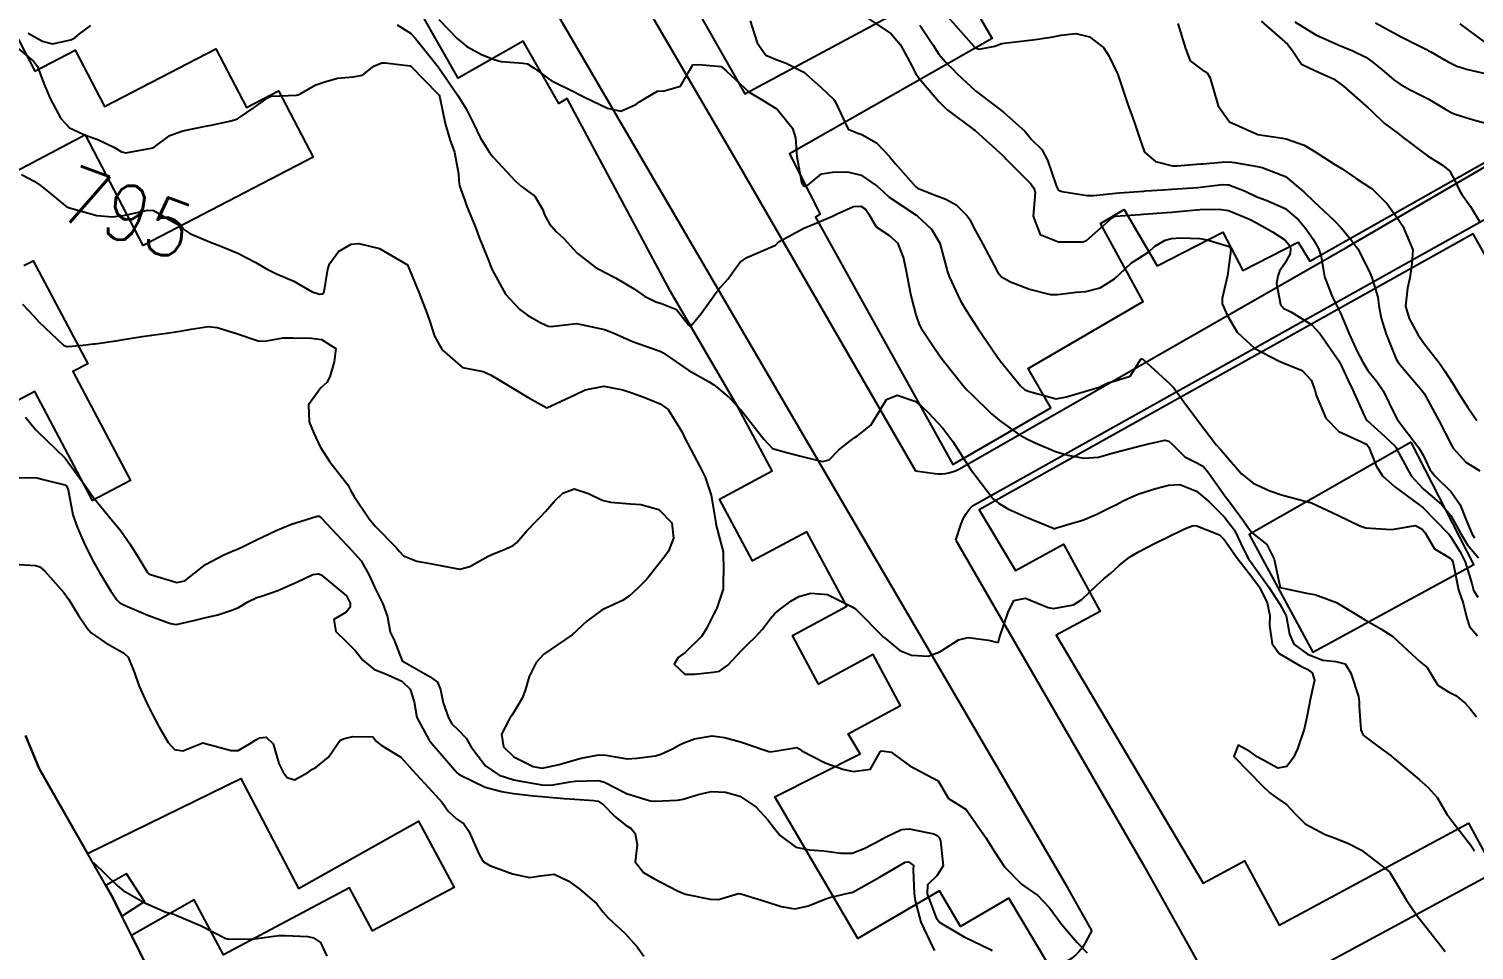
# Model space of a CAD drawing. Header units: metres. Extents: x 318500 to 325275, y 7408834 to 7428799.
# Drawn here: x 322457.8 to 322560, y 7421587.5 to 7421652.7 of the extents above; entities that cross this region are included whole.
import ezdxf
from ezdxf.enums import TextEntityAlignment as Align

# ---------------------------------------------------------------- set-up
doc = ezdxf.new("R2010")
doc.units = ezdxf.units.M
doc.header["$MEASUREMENT"] = 0
for name, color, linetype in [('Area', 45, 'Continuous'), ('Cotas', 45, 'Continuous'), ('Curvas de Nivel 1m', 11, 'Continuous'), ('Curvas de Nivel 5m', 15, 'Continuous'), ('Edificações', 30, 'Continuous'), ('Vias Primárias', 230, 'Continuous'), ('Vias Secundárias', 230, 'Continuous')]:
    doc.layers.add(name, color=color, linetype=linetype)
doc.styles.add('Style-STANDARD', font='STANDARD.shx')

msp = doc.modelspace()

# ---------------------------------------------------------------- linework, layer by layer
at = {"layer": 'Area'}
msp.add_lwpolyline([(322466.38, 7421585.88), (322463.7, 7421591.27), (322458.51, 7421600.37), (322457.55, 7421602.71)], dxfattribs=at)
at = {"layer": 'Curvas de Nivel 1m', "flags": 128}
for points, elevation in [([(322486.77, 7421653.34), (322488.08, 7421651.96), (322488.46, 7421651.66), (322488.74, 7421651.42), (322489.84, 7421650.84), (322490.74, 7421650.48), (322491.17, 7421650.36), (322492.73, 7421650.25), (322493.03, 7421650.19), (322493.51, 7421649.89), (322494.72, 7421649.01), (322496.33, 7421648.23), (322496.7, 7421648.04), (322497.06, 7421647.84), (322498.69, 7421647.06), (322499.64, 7421646.86), (322500.69, 7421647.33), (322500.96, 7421647.52), (322501.37, 7421647.78), (322502.23, 7421648.26), (322502.71, 7421648.28), (322503.85, 7421648.61), (322504.49, 7421649.74), (322504.73, 7421650.13), (322505.15, 7421650.15), (322506.73, 7421650), (322507.09, 7421649.71), (322508.71, 7421648.2), (322509.59, 7421647.68), (322510.69, 7421647), (322511.78, 7421645.64), (322511.98, 7421644.96), (322512.08, 7421643.64), (322512.42, 7421641.84), (322512.5, 7421641.63), (322512.62, 7421641.54), (322512.71, 7421641.53), (322512.86, 7421641.63), (322513.82, 7421642.43), (322514.63, 7421642.54), (322515.67, 7421642.56), (322516.63, 7421642.32), (322517.75, 7421641.56), (322518.2, 7421641.14), (322518.61, 7421640.78), (322520.5, 7421639.53), (322520.59, 7421639.46), (322521.59, 7421638.52), (322522.18, 7421637.51), (322522.55, 7421636.19), (322522.74, 7421635.5), (322522.86, 7421635.17), (322523.63, 7421633.48), (322523.95, 7421632.92), (322524.5, 7421632.08), (322524.9, 7421631.47), (322525.81, 7421630.12), (322526.27, 7421629.45), (322526.46, 7421629.2), (322527.89, 7421627.43), (322528.17, 7421627.17), (322528.43, 7421627.06), (322529.72, 7421626.7), (322530.42, 7421626.51), (322531.15, 7421626.66), (322532.43, 7421627.03), (322533.46, 7421627.35), (322534.12, 7421627.66), (322534.44, 7421627.74), (322535.64, 7421628.12), (322536.4, 7421629.31), (322536.42, 7421629.35), (322536.46, 7421629.35), (322536.55, 7421629.31), (322538.44, 7421627.58), (322538.59, 7421627.44), (322538.74, 7421627.29), (322539.56, 7421626.13), (322540.22, 7421625.26), (322540.41, 7421625), (322541.74, 7421623.24), (322542.05, 7421622.91), (322542.37, 7421622.55), (322543.52, 7421621.22), (322544.35, 7421620.56), (322545.52, 7421620.01), (322546.34, 7421619.73), (322548.27, 7421619.22), (322548.33, 7421619.2), (322548.47, 7421619.15), (322550.32, 7421618.28), (322551.89, 7421617.53), (322552.3, 7421617.39), (322554.11, 7421617.27), (322554.3, 7421617.29), (322555.82, 7421617.55), (322556.3, 7421617.3), (322556.5, 7421617.05), (322557.17, 7421615.92), (322558.28, 7421615.24), (322558.39, 7421615.13), (322558.45, 7421615.02), (322558.51, 7421614.78), (322558.87, 7421613.01), (322559.18, 7421612.06), (322559.45, 7421611), (322559.63, 7421610.41), (322560.21, 7421609.75)], 792), ([(322508.77, 7421653.24), (322509.28, 7421651.68), (322509.89, 7421650.82), (322510.74, 7421650.46), (322511.33, 7421650.24), (322512.53, 7421649.63), (322512.73, 7421649.48), (322513.81, 7421648.52), (322514.7, 7421647.67), (322514.75, 7421647.61), (322514.82, 7421647.49), (322515.71, 7421645.59), (322516.39, 7421645.3), (322516.67, 7421645.21), (322517.71, 7421644.61), (322518.65, 7421643.63), (322518.71, 7421643.55), (322519.06, 7421643.12), (322520.47, 7421641.53), (322520.62, 7421641.42), (322521.97, 7421640.87), (322522.61, 7421640.62), (322523.34, 7421640.23), (322524.11, 7421639.48), (322524.3, 7421639.19), (322524.58, 7421638.66), (322525.24, 7421637.46), (322526, 7421636), (322526.29, 7421635.45), (322526.54, 7421635.15), (322527.18, 7421634.79), (322528.52, 7421634.27), (322530.02, 7421633.89), (322530.52, 7421633.89), (322531.84, 7421634.06), (322532.52, 7421634.1), (322533.52, 7421634.36), (322534.53, 7421635.01), (322534.72, 7421635.16), (322534.9, 7421635.33), (322535.75, 7421636.13), (322536.56, 7421636.65), (322536.97, 7421636.9), (322537.39, 7421637.3), (322538.13, 7421637.74), (322538.58, 7421637.85), (322539.2, 7421637.9), (322540.58, 7421637.84), (322541.08, 7421637.76), (322542.57, 7421637.32), (322542.72, 7421637.23), (322542.76, 7421637.03), (322542.54, 7421635.23), (322542.15, 7421633.61), (322542.16, 7421633.24), (322542.26, 7421632.98), (322542.5, 7421632.42), (322543.21, 7421631.22), (322544.47, 7421630.08), (322546.18, 7421629.18), (322546.37, 7421629.1), (322546.46, 7421629.06), (322547.8, 7421628.51), (322548.45, 7421627.84), (322548.71, 7421627.15), (322548.8, 7421626.78), (322549.49, 7421625.14), (322550.4, 7421624.21), (322552.01, 7421623.48), (322552.38, 7421623.28), (322552.53, 7421623.1), (322553.05, 7421621.77), (322553.49, 7421621.08), (322554.35, 7421620.3), (322556.06, 7421619.05), (322556.33, 7421618.83), (322558.1, 7421617.02), (322558.2, 7421616.92), (322558.3, 7421616.77), (322558.97, 7421615.69), (322559.33, 7421615), (322559.8, 7421613.46), (322559.93, 7421612.99), (322560.24, 7421612.49)], 791), ([(322522.78, 7421653.5), (322524.56, 7421651.47), (322524.65, 7421651.37), (322524.75, 7421651.3), (322524.98, 7421651.23), (322526.09, 7421651.46), (322526.57, 7421651.63), (322526.75, 7421651.67), (322528.34, 7421651.85), (322528.76, 7421651.89), (322530.07, 7421652.09), (322530.76, 7421652.22), (322531.81, 7421652.34), (322532.76, 7421652.12), (322533.75, 7421651.35), (322534.15, 7421650.76), (322534.73, 7421649.53), (322534.79, 7421649.4), (322534.8, 7421649.34), (322534.84, 7421649.23), (322535.48, 7421647.33), (322535.92, 7421646.09), (322536.18, 7421645.32), (322536.31, 7421644.96), (322536.66, 7421643.96), (322537.43, 7421643.3), (322538.65, 7421643), (322538.95, 7421642.98), (322540.65, 7421643.12), (322540.78, 7421643.13), (322542.1, 7421643.24), (322542.65, 7421643.26), (322543.03, 7421643.23), (322544.65, 7421642.93), (322544.98, 7421642.87), (322546.64, 7421642.23), (322547.92, 7421641.16), (322548.61, 7421640.48), (322550.04, 7421639.14), (322550.58, 7421638.57), (322551.25, 7421637.79), (322551.74, 7421637.11), (322552.55, 7421635.54), (322552.74, 7421635.1), (322553.15, 7421633.71), (322553.23, 7421633.09), (322553.39, 7421632.21), (322553.74, 7421631.08), (322554.46, 7421629.31), (322554.61, 7421629.07), (322555.51, 7421628), (322556.32, 7421627.05), (322556.44, 7421626.88), (322557.45, 7421625.03), (322558.38, 7421623.19), (322558.49, 7421623.02), (322559.39, 7421622.03), (322560.36, 7421621.42)], 788), ([(322544.91, 7421653.21), (322546.76, 7421651.58), (322547.09, 7421651.17), (322547.76, 7421650.18), (322548.74, 7421649.71), (322550.03, 7421649.14), (322550.72, 7421648.63), (322552.47, 7421647.1), (322552.7, 7421646.88), (322553.61, 7421646.01), (322554.68, 7421645.2), (322554.86, 7421645.07), (322556.66, 7421643.69), (322557.74, 7421643.03), (322558.24, 7421642.62), (322558.63, 7421641.91), (322558.91, 7421641.3), (322559.08, 7421641.01), (322559.72, 7421640.11), (322560.4, 7421638.99)], 786), ([(322457.74, 7421652.37), (322458.74, 7421651.8), (322459.46, 7421651.62), (322460.74, 7421651.89), (322461.03, 7421652.04), (322461.35, 7421652.31), (322462.15, 7421652.92)], 793), ([(322483.83, 7421652.95), (322484.76, 7421652.38), (322485.12, 7421652), (322486.73, 7421649.98), (322488.11, 7421647.96), (322488.69, 7421647.02), (322489.24, 7421645.94), (322489.7, 7421644.98), (322490.35, 7421643.92), (322490.64, 7421643.57), (322492.18, 7421641.9), (322492.61, 7421641.53), (322493.56, 7421640.84), (322494.12, 7421639.88), (322494.24, 7421639.53), (322494.58, 7421638.89), (322495.07, 7421638.35), (322495.6, 7421637.85), (322496.55, 7421636.82), (322497.82, 7421635.83), (322498.53, 7421635.45), (322499.26, 7421635.08), (322500.52, 7421634.31), (322501.31, 7421633.78), (322502.1, 7421633.37), (322502.5, 7421633.25), (322503.57, 7421632.82), (322504.42, 7421631.74), (322504.49, 7421631.68), (322504.55, 7421631.68), (322504.65, 7421631.74), (322505.32, 7421632.55), (322506.17, 7421633.72), (322506.3, 7421633.93), (322506.52, 7421634.22), (322507.23, 7421635), (322507.71, 7421635.7), (322508.07, 7421636.17), (322508.55, 7421636.5), (322509.38, 7421636.85), (322510.57, 7421637.37), (322510.71, 7421637.51), (322510.88, 7421637.66), (322512.58, 7421638.57), (322513.32, 7421638.88), (322514.59, 7421639.43), (322514.94, 7421639.6), (322516.08, 7421640.11), (322516.6, 7421640.13), (322516.94, 7421639.92), (322517.16, 7421639.57), (322517.69, 7421638.67), (322518.58, 7421638.08), (322519.2, 7421637.54), (322519.63, 7421636.46), (322519.81, 7421635.54), (322520.12, 7421633.93), (322520.21, 7421633.53), (322520.5, 7421632.45), (322520.73, 7421631.77), (322520.86, 7421631.52), (322521.67, 7421630.31), (322522.22, 7421629.5), (322522.46, 7421629.19), (322523.81, 7421627.48), (322524.11, 7421627.16), (322524.42, 7421626.85), (322525.84, 7421625.46), (322526.4, 7421624.98), (322527.83, 7421623.98), (322528.38, 7421623.67), (322528.94, 7421623.41), (322530.37, 7421622.8), (322531.23, 7421622.52), (322532.37, 7421622.31), (322533.41, 7421622.4), (322534.37, 7421622.67), (322536.2, 7421623.14), (322536.38, 7421623.18), (322536.48, 7421623.21), (322536.84, 7421623.31), (322538.09, 7421623.59), (322538.38, 7421623.52), (322538.64, 7421623.29), (322539.51, 7421622.41), (322540.37, 7421622), (322540.84, 7421621.72), (322541.2, 7421621.25), (322542.34, 7421619.65), (322542.66, 7421619.23), (322543.65, 7421617.88), (322544.12, 7421617.21), (322544.3, 7421617.02), (322545.32, 7421616.22), (322545.83, 7421615.19), (322546.25, 7421613.18), (322548.24, 7421612.76), (322548.71, 7421612.67), (322550.23, 7421612.12), (322551.9, 7421611.1), (322552.1, 7421610.98), (322552.22, 7421610.91), (322553.38, 7421610.25), (322554.21, 7421609.72), (322554.92, 7421609.06), (322556.18, 7421607.9), (322556.65, 7421607.51), (322556.93, 7421607.04), (322557.41, 7421606.28), (322558.15, 7421605.79), (322558.67, 7421605.53), (322559.34, 7421605), (322559.71, 7421604.57), (322560.13, 7421604.02)], 793), ([(322520.77, 7421652.94), (322521.73, 7421651.52), (322522.13, 7421650.89), (322522.74, 7421650.17), (322523.08, 7421649.84), (322523.42, 7421649.49), (322524.71, 7421648.28), (322525.8, 7421647.46), (322526.69, 7421646.79), (322528.21, 7421645.43), (322528.42, 7421645.17), (322528.66, 7421644.86), (322529.39, 7421644.15), (322529.8, 7421643.4), (322530.41, 7421641.6), (322530.52, 7421641.39), (322530.62, 7421641.25), (322530.83, 7421641.17), (322532.61, 7421640.88), (322533.08, 7421640.9), (322534.62, 7421641.06), (322534.87, 7421641.08), (322536.62, 7421641.19), (322536.72, 7421641.21), (322537.97, 7421641.3), (322538.57, 7421641.34), (322538.62, 7421641.35), (322540.43, 7421641.46), (322540.62, 7421641.48), (322542.18, 7421641.68), (322542.63, 7421641.64), (322543.73, 7421641.22), (322544.61, 7421640.8), (322545.26, 7421640.55), (322546.6, 7421639.97), (322547.56, 7421639.17), (322548.02, 7421638.6), (322548.58, 7421637.81), (322548.97, 7421637.15), (322549.14, 7421636.57), (322549.38, 7421635.14), (322549.92, 7421633.74), (322550.23, 7421633.13), (322550.51, 7421632.57), (322551.14, 7421631.12), (322551.67, 7421629.91), (322552.09, 7421629.11), (322552.23, 7421628.87), (322552.45, 7421628.52), (322553.09, 7421627.73), (322553.54, 7421627.08), (322554.41, 7421625.28), (322554.53, 7421625.07), (322554.92, 7421624.54), (322556.05, 7421623.05), (322556.37, 7421622.52), (322556.84, 7421621.52), (322557.21, 7421621.04), (322558.34, 7421619.93), (322558.99, 7421619.01), (322559.43, 7421617.89), (322559.8, 7421617), (322559.99, 7421616.69)], 789), ([(322539.01, 7421653.05), (322539.57, 7421651.28), (322539.89, 7421650.42), (322540.74, 7421649.78), (322541.07, 7421649.59), (322541.29, 7421649.25), (322541.51, 7421648.45), (322541.86, 7421647.24), (322542.68, 7421646.11), (322544.67, 7421645.21), (322546.42, 7421644.94), (322546.67, 7421644.9), (322547.96, 7421644.46), (322548.66, 7421644.02), (322550.04, 7421643.14), (322550.64, 7421642.77), (322551.62, 7421642.1), (322552.63, 7421641.44), (322552.82, 7421641.29), (322553.04, 7421641.09), (322553.82, 7421640.29), (322554.6, 7421639.22), (322554.7, 7421639.07), (322554.93, 7421638.73), (322555.64, 7421637.06), (322555.56, 7421636.05), (322555.43, 7421635.06), (322555.26, 7421634.33), (322555.11, 7421633.06), (322555.37, 7421632.2), (322555.99, 7421631.06), (322556.48, 7421630.35), (322557.53, 7421629.03), (322557.9, 7421628.48), (322558.45, 7421627.61), (322558.68, 7421627.25), (322558.82, 7421627.01), (322559.52, 7421625.91), (322560.16, 7421624.99)], 787), ([(322552.99, 7421653.1), (322554.77, 7421652.14), (322556.6, 7421651.21), (322556.75, 7421651.13), (322556.91, 7421651.05), (322558.08, 7421650.37), (322558.74, 7421650.03), (322559.53, 7421649.79), (322560.74, 7421649.52)], 784), ([(322558.95, 7421653.02), (322560.77, 7421651.69)], 783), ([(322456.74, 7421651.52), (322458.12, 7421650.36), (322458.38, 7421650.02), (322458.71, 7421649.12), (322458.94, 7421648.58), (322459.03, 7421648.35), (322459.28, 7421647.75), (322460.05, 7421646.33), (322460.66, 7421645.67), (322461.83, 7421645.13), (322462.65, 7421644.84), (322463.84, 7421644.28), (322464.34, 7421643.98), (322464.64, 7421643.9), (322466.42, 7421644.24), (322466.6, 7421644.28), (322466.64, 7421644.31), (322467.75, 7421645.14), (322468.66, 7421645.46), (322470.26, 7421645.79), (322470.67, 7421645.87), (322472.09, 7421646.17), (322472.52, 7421646.31), (322472.67, 7421646.41), (322473.72, 7421647.12), (322474.7, 7421647.83), (322474.92, 7421647.91), (322476.7, 7421647.98), (322476.81, 7421648), (322477.01, 7421648.11), (322478.08, 7421648.72), (322478.71, 7421648.93), (322479.61, 7421649.18), (322480.72, 7421649.29), (322481.38, 7421649.39), (322482.18, 7421650.04), (322482.73, 7421650.26), (322482.97, 7421650.26), (322484.73, 7421650.05), (322484.81, 7421650), (322486.7, 7421648.08), (322486.78, 7421647.98), (322486.84, 7421647.83), (322487.21, 7421645.97), (322487.55, 7421644.85), (322487.88, 7421643.96), (322488.16, 7421642.42), (322488.17, 7421641.96), (322488.23, 7421641.57), (322488.6, 7421640.54), (322488.75, 7421640.11), (322488.82, 7421639.95), (322489.34, 7421638.7), (322489.63, 7421637.93), (322490.34, 7421636.13), (322490.42, 7421635.92), (322490.54, 7421635.64), (322491.49, 7421633.91), (322492.5, 7421632.82), (322493.04, 7421632.44), (322493.99, 7421631.88), (322494.49, 7421631.65), (322494.72, 7421631.63), (322496.49, 7421631.84), (322498.48, 7421631.42), (322499.1, 7421631.19), (322500.47, 7421630.57), (322502.28, 7421629.94), (322502.46, 7421629.86), (322502.62, 7421629.76), (322504.44, 7421628.51), (322505.87, 7421627.72), (322506.22, 7421627.51), (322506.43, 7421627.35), (322507.31, 7421626.59), (322508.17, 7421625.68), (322508.41, 7421625.39), (322509.75, 7421623.67), (322510.37, 7421623.01), (322511.27, 7421622.74), (322512.36, 7421622.47), (322513.89, 7421622.09), (322514.36, 7421622.21), (322515.06, 7421622.91), (322515.91, 7421623.59), (322516.19, 7421623.78), (322516.38, 7421623.9), (322517.3, 7421624.66), (322517.87, 7421625.56), (322518.42, 7421626.46), (322519.18, 7421626.78), (322520.42, 7421626.35), (322520.89, 7421626), (322521.4, 7421625.52), (322522.39, 7421624.44), (322523.12, 7421623.49), (322524.35, 7421621.55), (322524.41, 7421621.47), (322524.59, 7421621.23), (322525.97, 7421619.45), (322526.33, 7421619.13), (322527.04, 7421618.72), (322528.31, 7421618.14), (322530.15, 7421617.39), (322530.26, 7421617.35), (322530.3, 7421617.35), (322530.33, 7421617.35), (322530.44, 7421617.39), (322531.87, 7421617.81), (322532.31, 7421617.94), (322533.3, 7421618.37), (322534.32, 7421618.88), (322534.63, 7421619.03), (322535.21, 7421619.33), (322535.97, 7421619.68), (322536.34, 7421619.82), (322537.46, 7421620.18), (322538.35, 7421620.42), (322539.17, 7421620.45), (322540.34, 7421619.98), (322541.2, 7421619.25), (322542.31, 7421618.14), (322543.03, 7421617.22), (322543.71, 7421615.79), (322544.01, 7421615.21), (322544.27, 7421614.85), (322545.45, 7421613.19), (322546.23, 7421611.99), (322546.67, 7421611.17), (322546.91, 7421609.87), (322547.23, 7421609.16), (322548.19, 7421608.46), (322549.28, 7421608.04), (322550.18, 7421607.95), (322550.84, 7421607.78), (322551.26, 7421607.11), (322551.78, 7421605.47), (322551.84, 7421605.1), (322551.83, 7421604.79), (322551.96, 7421603.1), (322552.11, 7421602.74), (322553.44, 7421601.74), (322554.09, 7421601.27), (322554.34, 7421601.07), (322556.07, 7421599.6), (322556.72, 7421599.04), (322557.36, 7421598.33), (322558.04, 7421597.15), (322558.09, 7421597.07), (322558.13, 7421597.02), (322558.49, 7421596.56), (322559.7, 7421594.99), (322560, 7421594.55)], 794), ([(322457.34, 7421633.21), (322458.14, 7421632.36), (322458.48, 7421631.95), (322460.24, 7421630.32), (322460.46, 7421630.22), (322460.57, 7421630.21), (322461.62, 7421630.31), (322462.36, 7421630.4), (322462.46, 7421630.41), (322464.1, 7421630.64), (322464.47, 7421630.7), (322465.8, 7421630.92), (322466.47, 7421631.02), (322467.54, 7421631.16), (322468.48, 7421631.31), (322469.25, 7421631.44), (322470.48, 7421631.62), (322471.1, 7421631.56), (322472.47, 7421631.14), (322473.99, 7421630.62), (322474.47, 7421630.59), (322475.77, 7421630.82), (322476.47, 7421630.83), (322477.77, 7421630.8), (322478.47, 7421630.72), (322479.49, 7421630.07), (322479.37, 7421629.14), (322479.06, 7421628.07), (322478.84, 7421627.66), (322478.42, 7421627.29), (322477.56, 7421626.09), (322477.61, 7421624.88), (322477.92, 7421624.09), (322478.37, 7421623.12), (322479.05, 7421622.07), (322480.33, 7421620.43), (322480.46, 7421620.19), (322480.51, 7421620.06), (322480.77, 7421619.61), (322481.83, 7421618.04), (322482.29, 7421617.49), (322483.76, 7421616.01), (322483.99, 7421615.73), (322484.26, 7421615.42), (322485.22, 7421615.03), (322486.26, 7421614.86), (322487, 7421614.71), (322488.26, 7421614.48), (322488.97, 7421614.65), (322490.26, 7421615.39), (322490.62, 7421615.56), (322491.5, 7421615.91), (322492.03, 7421616.14), (322492.28, 7421616.35), (322493, 7421617.18), (322493.68, 7421617.88), (322493.99, 7421618.19), (322494.31, 7421618.54), (322494.92, 7421619.26), (322495.54, 7421619.85), (322496.33, 7421620.15), (322497.36, 7421619.83), (322498.32, 7421619.36), (322498.91, 7421619.22), (322500.32, 7421619.08), (322501.06, 7421619.04), (322502.31, 7421618.68), (322503.24, 7421617.75), (322503.37, 7421616.66), (322503, 7421615.75), (322502.7, 7421615.32), (322502.26, 7421614.75), (322501.47, 7421613.77), (322500.87, 7421613.15), (322500.23, 7421612.57), (322499.76, 7421612.26), (322498.78, 7421611.81), (322498.4, 7421611.64), (322498.22, 7421611.53), (322497.24, 7421610.79), (322496.19, 7421609.84), (322494.18, 7421608.45), (322493.65, 7421607.88), (322493.15, 7421606.89), (322492.87, 7421605.89), (322492.66, 7421605.36), (322492.12, 7421604.44), (322491.91, 7421604.1), (322491.77, 7421603.9), (322491.19, 7421602.81), (322491.33, 7421601.91), (322492.08, 7421601.21), (322493.43, 7421600.52), (322494.07, 7421600.4), (322495.27, 7421600.66), (322496.08, 7421600.9), (322496.82, 7421601.1), (322498.08, 7421601.35), (322498.57, 7421601.32), (322500.08, 7421601.06), (322500.76, 7421601.1), (322502.08, 7421601.28), (322502.46, 7421601.38), (322503.25, 7421601.75), (322503.79, 7421602.05), (322504.09, 7421602.19), (322504.85, 7421602.48), (322506.1, 7421602.69), (322506.97, 7421602.57), (322508.1, 7421602.26), (322509.88, 7421601.66), (322510.09, 7421601.58), (322510.19, 7421601.56), (322510.8, 7421601.65), (322512.09, 7421601.86), (322512.25, 7421601.78), (322512.44, 7421601.62), (322514.08, 7421600.78), (322515.33, 7421600.33), (322516.07, 7421600.16), (322517.29, 7421600.34), (322517.97, 7421601.55), (322518.03, 7421601.61), (322518.09, 7421601.62), (322518.75, 7421601.54), (322520.08, 7421600.57), (322522.06, 7421599.5), (322522.8, 7421598.25), (322524.04, 7421597.47), (322525.47, 7421595.45), (322526, 7421594.58), (322526.77, 7421593.43), (322527.97, 7421592.21), (322528.43, 7421591.88), (322529.13, 7421591.4), (322529.95, 7421590.53), (322530.8, 7421589.38), (322531.91, 7421588.08), (322532.6, 7421587.35)], 796), ([(322457.54, 7421625.21), (322458.24, 7421624.35), (322458.38, 7421624.21), (322460.35, 7421622.32), (322461.81, 7421620.31), (322462.32, 7421619.56), (322463.37, 7421618.28), (322464.28, 7421617.19), (322464.92, 7421616.26), (322465.44, 7421615.43), (322466.17, 7421614.24), (322466.25, 7421614.17), (322466.39, 7421614.1), (322468.24, 7421613.54), (322468.8, 7421613.65), (322469.48, 7421614.2), (322470.26, 7421614.79), (322471.57, 7421615.48), (322472.27, 7421615.78), (322472.53, 7421615.89), (322473.08, 7421616.15), (322473.87, 7421616.55), (322474.28, 7421616.74), (322475.22, 7421617.19), (322476.29, 7421617.62), (322476.66, 7421617.74), (322477.78, 7421618.09), (322478.17, 7421618.21), (322478.3, 7421618.21), (322478.48, 7421618.08), (322480.27, 7421616.17), (322480.39, 7421616.06), (322481.27, 7421615.06), (322481.84, 7421614.04), (322482.24, 7421613.14), (322482.8, 7421612.02), (322483.13, 7421611.09), (322483.32, 7421610.01), (322483.62, 7421609.45), (322484.17, 7421608), (322486.15, 7421606.87), (322486.67, 7421606.49), (322486.89, 7421605.97), (322487.08, 7421605.01), (322487.44, 7421603.96), (322487.69, 7421603.54), (322488.1, 7421603.14), (322488.69, 7421602.53), (322489.04, 7421601.94), (322490.07, 7421600.57), (322491.04, 7421599.91), (322492.06, 7421599.58), (322492.45, 7421599.5), (322494.05, 7421599.23), (322494.7, 7421599.21), (322496.05, 7421599.44), (322496.41, 7421599.48), (322498.06, 7421599.52), (322498.47, 7421599.4), (322500.04, 7421598.6), (322501.71, 7421598.09), (322502.03, 7421598.06), (322503.64, 7421598.14), (322504.04, 7421598.2), (322505.2, 7421598.57), (322506.05, 7421598.74), (322507.04, 7421598.7), (322508.04, 7421598.41), (322509.17, 7421597.67), (322510.02, 7421596.75), (322510.49, 7421596.13), (322510.91, 7421595.65), (322512, 7421594.82), (322512.98, 7421594.63), (322513.99, 7421594.55), (322515.2, 7421594.38), (322515.99, 7421594.4), (322516.85, 7421594.71), (322518.01, 7421595.34), (322518.14, 7421595.41), (322518.39, 7421595.54), (322519.49, 7421596.06), (322520.02, 7421596.12), (322521.76, 7421595.75), (322522.01, 7421595.64), (322522.14, 7421595.5), (322522.23, 7421595.27), (322522.42, 7421593.49), (322521.97, 7421592.78), (322521.32, 7421592.16), (322521.29, 7421591.51), (322521.93, 7421589.81), (322522.19, 7421589.5), (322523.92, 7421588.48), (322525.78, 7421587.57), (322525.9, 7421587.51)], 797), ([(322456.93, 7421620.96), (322458.34, 7421620.94), (322458.8, 7421620.8), (322460.33, 7421620.43), (322460.47, 7421620.32), (322460.55, 7421620.09), (322460.9, 7421618.31), (322461.21, 7421617.39), (322461.68, 7421616.31), (322462.26, 7421615.16), (322462.57, 7421614.61), (322462.76, 7421614.29), (322463.58, 7421612.92), (322464.02, 7421612.27), (322464.22, 7421612.09), (322464.58, 7421611.9), (322466.2, 7421611.23), (322467.8, 7421610.62), (322468.2, 7421610.57), (322469.53, 7421610.87), (322470.2, 7421611.04), (322471.13, 7421611.25), (322472.21, 7421611.6), (322472.61, 7421611.76), (322473.27, 7421612.15), (322473.91, 7421612.46), (322474.23, 7421612.57), (322475.39, 7421612.97), (322476.24, 7421613.34), (322476.78, 7421613.57), (322477.85, 7421614.09), (322478.25, 7421614.15), (322478.44, 7421614.08), (322480.23, 7421612.58), (322480.5, 7421612.06), (322480.5, 7421611.78), (322480.21, 7421611.43), (322479.35, 7421610.92), (322479.49, 7421610.07), (322480.18, 7421609.37), (322480.85, 7421608.72), (322481.39, 7421608.04), (322482.16, 7421607.41), (322483.16, 7421607.01), (322484.15, 7421606.56), (322484.74, 7421605.99), (322485.03, 7421605.09), (322485.21, 7421603.99), (322486.09, 7421602.38), (322486.27, 7421602.15), (322486.41, 7421601.98), (322488.06, 7421600.07), (322488.21, 7421599.95), (322490.05, 7421599.05), (322491.2, 7421598.75), (322492.04, 7421598.62), (322493.47, 7421598.45), (322494.04, 7421598.39), (322495.62, 7421598.26), (322496.04, 7421598.24), (322497.73, 7421598.12), (322498.03, 7421598.06), (322498.4, 7421597.81), (322499.2, 7421596.98), (322500.02, 7421596.35), (322500.36, 7421596.13), (322500.66, 7421595.78), (322500.78, 7421594.99), (322500.64, 7421593.78), (322501.23, 7421593.03), (322501.97, 7421592.59), (322503.63, 7421591.74), (322503.96, 7421591.58), (322504.2, 7421591.5), (322505.95, 7421591.14), (322506.54, 7421591.11), (322507.96, 7421591.53), (322508.12, 7421591.51), (322509.95, 7421590.95), (322510.97, 7421590.62), (322511.94, 7421590.46), (322512.9, 7421590.66), (322513.95, 7421591.1), (322514.32, 7421591.23), (322515.81, 7421591.58), (322515.93, 7421591.61), (322515.96, 7421591.61), (322516.03, 7421591.64), (322517.97, 7421592.73), (322519.34, 7421593.53), (322519.74, 7421593.76), (322519.98, 7421593.79), (322520.32, 7421593.52), (322520.31, 7421593.18), (322520.37, 7421591.52), (322520.44, 7421591.03), (322520.84, 7421589.51), (322521.73, 7421587.67), (322521.82, 7421587.5)], 798), ([(322456.71, 7421614.83), (322458.25, 7421614.74), (322458.55, 7421614.64), (322458.9, 7421614.34), (322460.23, 7421612.84), (322460.6, 7421612.32), (322461.26, 7421611.25), (322461.9, 7421610.3), (322462.19, 7421609.98), (322463.18, 7421609.29), (322464.17, 7421608.72), (322464.46, 7421608.56), (322464.79, 7421608.26), (322465.25, 7421607.15), (322465.56, 7421606.25), (322466.12, 7421605), (322466.5, 7421604.24), (322466.98, 7421603.35), (322467.63, 7421602.22), (322468.08, 7421601.72), (322468.67, 7421601.62), (322470.09, 7421602.19), (322472.08, 7421601.64), (322472.59, 7421601.65), (322473.43, 7421602.15), (322473.82, 7421602.41), (322474.09, 7421602.54), (322474.56, 7421602.6), (322475.05, 7421602.13), (322475.46, 7421600.73), (322475.75, 7421600.11), (322476.05, 7421599.73), (322476.57, 7421599.58), (322477.51, 7421600.09), (322477.83, 7421600.32), (322478.07, 7421600.45), (322478.96, 7421601.19), (322479.58, 7421602.07), (322479.78, 7421602.38), (322480.09, 7421602.51), (322480.69, 7421602.65), (322482.1, 7421602.61), (322482.36, 7421602.29), (322482.69, 7421602.02), (322484.08, 7421601.18), (322485.13, 7421599.99), (322486.05, 7421599.02), (322487, 7421597.97), (322487.42, 7421597.36), (322488.02, 7421596.81), (322488.54, 7421596.47), (322488.89, 7421595.94), (322489.62, 7421594.3), (322489.82, 7421593.92), (322489.98, 7421593.75), (322490.38, 7421593.51), (322491.97, 7421592.94), (322493.17, 7421592.67), (322493.96, 7421592.79), (322494.93, 7421592.9), (322495.96, 7421592.42), (322496.76, 7421591.83), (322497.94, 7421590.82), (322498.37, 7421590.25), (322498.75, 7421589.81), (322499.91, 7421588.74), (322500.79, 7421587.78), (322501.25, 7421587.12)], 799)]:
    msp.add_lwpolyline(points, dxfattribs=dict(at, elevation=elevation))
at = {"layer": 'Curvas de Nivel 5m', "flags": 128}
for points, elevation in [([(322516.88, 7421653.58), (322518.76, 7421652.31), (322519.42, 7421651.54), (322520.21, 7421650.06), (322520.46, 7421649.53), (322520.72, 7421649.16), (322522.14, 7421647.51), (322522.69, 7421646.96), (322524.55, 7421645.59), (322524.67, 7421645.5), (322524.71, 7421645.47), (322526.65, 7421643.73), (322526.78, 7421643.58), (322526.89, 7421643.45), (322528.62, 7421641.72), (322528.84, 7421641.42), (322528.92, 7421641.11), (322528.8, 7421639.42), (322529.29, 7421638.13), (322530.57, 7421637.62), (322532.33, 7421637.62), (322532.57, 7421637.72), (322534.4, 7421639.34), (322534.52, 7421639.41), (322534.59, 7421639.42), (322536.36, 7421639.54), (322536.59, 7421639.56), (322538.21, 7421639.68), (322538.6, 7421639.71), (322539.07, 7421639.76), (322540.6, 7421639.89), (322541.91, 7421639.93), (322542.6, 7421639.84), (322544.09, 7421639.22), (322544.59, 7421638.95), (322545.72, 7421638.33), (322546.58, 7421637.75), (322546.85, 7421637.46), (322546.99, 7421637.17), (322546.97, 7421636.76), (322546.55, 7421636.06), (322546.2, 7421635.53), (322546.08, 7421635.19), (322546, 7421634.66), (322546.28, 7421633.18), (322546.52, 7421632.9), (322547.05, 7421632.64), (322548.5, 7421631.74), (322549.06, 7421631.14), (322550.4, 7421629.19), (322550.44, 7421629.13), (322550.46, 7421629.09), (322551.09, 7421627.76), (322551.4, 7421627.12), (322552.19, 7421625.33), (322552.3, 7421625.1), (322552.41, 7421624.99), (322553.37, 7421624.11), (322554.38, 7421623.16), (322554.45, 7421623.07), (322554.51, 7421622.93), (322555.51, 7421621.06), (322556.35, 7421620.17), (322557.68, 7421619.03), (322558.32, 7421618.26), (322559.01, 7421617.01), (322559.49, 7421616.2), (322560.28, 7421615.27)], 790), ([(322547.29, 7421653.17), (322548.77, 7421652.24), (322550.35, 7421651.54), (322550.75, 7421651.39), (322551.4, 7421651.12), (322552.3, 7421650.66), (322552.74, 7421650.36), (322553.45, 7421649.8), (322554.3, 7421649.08), (322554.73, 7421648.76), (322555.39, 7421648.39), (322556.71, 7421647.72), (322557.9, 7421647.03), (322558.4, 7421646.73), (322558.7, 7421646.61), (322559.92, 7421646.23), (322560.69, 7421646.03)], 785), ([(322457.27, 7421642.37), (322458.16, 7421641.91), (322458.61, 7421641.6), (322459.31, 7421641.04), (322460.16, 7421640.33), (322460.4, 7421640.14), (322460.59, 7421640.04), (322460.98, 7421639.92), (322462.58, 7421639.48), (322463.69, 7421639.39), (322464.58, 7421639.49), (322466.2, 7421639.86), (322466.59, 7421639.83), (322467.52, 7421639.29), (322468.57, 7421638.69), (322468.81, 7421638.45), (322469.15, 7421638.21), (322470.56, 7421637.61), (322471.46, 7421637.27), (322472.55, 7421636.82), (322473.82, 7421636.15), (322474.53, 7421635.74), (322475.3, 7421635.36), (322476.52, 7421634.83), (322477.82, 7421634.09), (322478.34, 7421633.92), (322478.51, 7421633.93), (322478.61, 7421633.98), (322478.66, 7421634.08), (322478.92, 7421635.69), (322479.04, 7421636.07), (322479.68, 7421636.94), (322480.56, 7421637.44), (322481.12, 7421637.49), (322482.56, 7421637.14), (322484.54, 7421636), (322485.37, 7421633.99), (322485.95, 7421632.53), (322486.13, 7421631.98), (322486.47, 7421630.94), (322487.01, 7421629.97), (322488.44, 7421628.73), (322489.91, 7421628.45), (322490.43, 7421628.22), (322490.94, 7421627.91), (322492.42, 7421627.01), (322493.12, 7421626.59), (322494.41, 7421625.87), (322496.42, 7421626.82), (322497.12, 7421627.14), (322498.43, 7421627.41), (322499.78, 7421627.15), (322500.42, 7421626.94), (322501.27, 7421626.63), (322502.41, 7421626.16), (322502.98, 7421625.75), (322503.97, 7421624.16), (322504.17, 7421623.74), (322504.37, 7421623.34), (322505.21, 7421621.73), (322505.59, 7421620.97), (322506.02, 7421619.71), (322506.3, 7421618.04), (322506.34, 7421617.71), (322506.36, 7421617.65), (322506.88, 7421615.7), (322506.89, 7421614.33), (322506.88, 7421613.7), (322506.88, 7421613.06), (322506.42, 7421611.71), (322506.36, 7421611.57), (322506.21, 7421611.31), (322505.68, 7421610.23), (322505.34, 7421609.72), (322504.18, 7421608.59), (322503.7, 7421608.22), (322503.41, 7421607.75), (322504.16, 7421607.04), (322504.85, 7421607.04), (322506.16, 7421607.19), (322506.6, 7421607.27), (322507.2, 7421607.69), (322508.18, 7421608.74), (322508.65, 7421609.21), (322509.14, 7421609.67), (322509.64, 7421610.23), (322510.21, 7421610.98), (322510.53, 7421611.34), (322510.89, 7421611.65), (322511.66, 7421612.21), (322512.23, 7421612.53), (322513.07, 7421612.78), (322514.24, 7421612.68), (322515.99, 7421611.81), (322516.22, 7421611.66), (322516.32, 7421611.58), (322518.19, 7421609.69), (322518.27, 7421609.63), (322518.36, 7421609.55), (322519.37, 7421608.72), (322520.18, 7421608.39), (322521.36, 7421608.33), (322522.19, 7421608.63), (322523.5, 7421609.48), (322524.2, 7421609.64), (322525.64, 7421609.46), (322526.2, 7421609.3), (322526.33, 7421609.31), (322526.36, 7421609.45), (322526.4, 7421609.64), (322527.01, 7421611.44), (322527.42, 7421612.25), (322528.24, 7421612.43), (322529.85, 7421611.77), (322530.22, 7421611.69), (322531.64, 7421611.96), (322532.23, 7421612.32), (322532.76, 7421612.84), (322533.28, 7421613.35), (322533.81, 7421613.8), (322534.26, 7421614.17), (322534.88, 7421614.72), (322535.61, 7421615.32), (322536.28, 7421615.73), (322537.33, 7421616.26), (322538.29, 7421616.74), (322539.4, 7421617.27), (322540.03, 7421617.54), (322540.3, 7421617.55), (322541.07, 7421617.25), (322541.96, 7421616.9), (322542.29, 7421616.57), (322543.24, 7421615.22), (322544.26, 7421613.93), (322544.8, 7421613.2), (322545.34, 7421612.09), (322545.53, 7421611.19), (322545.51, 7421610.49), (322545.69, 7421609.19), (322546.19, 7421608.51), (322547.71, 7421607.62), (322548.17, 7421607.39), (322548.51, 7421607.15), (322548.67, 7421606.63), (322548.35, 7421605.15), (322548.32, 7421604.97), (322548.13, 7421604), (322547.94, 7421603.15), (322547.49, 7421601.76), (322547.2, 7421601.16), (322546.72, 7421600.53), (322546.08, 7421600.41), (322544.62, 7421601.2), (322544.1, 7421601.59), (322543.29, 7421602.03), (322542.98, 7421601.22), (322544.07, 7421600.11), (322544.95, 7421599.2), (322545.52, 7421598.66), (322546.05, 7421598.29), (322546.71, 7421597.83), (322547.33, 7421597.16), (322548.03, 7421596.47), (322549.44, 7421595.71), (322550.02, 7421595.49), (322551.03, 7421595.11), (322552, 7421594.61), (322553.98, 7421593.07), (322555.18, 7421591.06), (322555.94, 7421589.97), (322556.66, 7421589.04), (322557.91, 7421587.45)], 795), ([(322462.34, 7421593.74), (322464.03, 7421592.11), (322464.45, 7421591.76), (322465.94, 7421590.9), (322467.46, 7421590.22), (322467.93, 7421590.11), (322468.08, 7421590.06), (322469.92, 7421589.27), (322471.7, 7421588.36), (322471.9, 7421588.3), (322473.71, 7421588.33), (322473.9, 7421588.35), (322475.46, 7421588.56), (322475.91, 7421588.58), (322477.5, 7421588.5), (322477.9, 7421588.41), (322478.39, 7421588.08), (322478.84, 7421587.12)], 800)]:
    msp.add_lwpolyline(points, dxfattribs=dict(at, elevation=elevation))
at = {"layer": 'Edificações'}
for points in [[(322498.4, 7421665.67), (322508.4, 7421648.07), (322520.13, 7421654.36)], [(322523.18, 7421656.65), (322525.9, 7421651.98), (322511.56, 7421643.83), (322513.73, 7421639.57), (322513.41, 7421639.36), (322523.11, 7421621.88), (322530.03, 7421625.87), (322528.43, 7421628.66), (322536.56, 7421633.39), (322533.56, 7421638.91), (322535.23, 7421639.9), (322537.56, 7421635.91), (322542.21, 7421638.31), (322543.61, 7421635.58), (322547.53, 7421637.58), (322548.35, 7421636.25), (322563.45, 7421644.79), (322561.25, 7421649.06), (322566.25, 7421651.93), (322568.65, 7421647.8), (322574.18, 7421651.06), (322568.79, 7421659.87)], [(322529.83, 7421586.58), (322527.08, 7421591.21), (322523.65, 7421589.2), (322522.17, 7421591.74), (322516.39, 7421588.35), (322510.52, 7421598.37), (322516.55, 7421601.42), (322515.71, 7421602.83), (322519.42, 7421604.83), (322517.48, 7421608.43), (322513.62, 7421606.34), (322511.77, 7421609.77), (322515.62, 7421611.85), (322512.78, 7421617.12), (322508.95, 7421615.05), (322506.6, 7421619.41), (322510.34, 7421621.42), (322507.95, 7421625.85), (322503.14, 7421634.11), (322495.83, 7421647.75), (322495.24, 7421647.39), (322492.73, 7421651.8), (322488.13, 7421649.18), (322483.23, 7421657.81)], [(322455.58, 7421654.73), (322458.21, 7421649.69), (322461.05, 7421651.17), (322463.13, 7421647.18), (322471, 7421651.27), (322473.17, 7421647.11), (322475.43, 7421648.29), (322477.87, 7421643.6), (322465.87, 7421637.35), (322461.79, 7421645.19), (322456.83, 7421642.57)], [(322562.35, 7421633.81), (322559.89, 7421638.18), (322524.96, 7421618.67), (322527.53, 7421614.37), (322530.93, 7421616.23), (322533.53, 7421611.47), (322530.42, 7421609.81), (322540.82, 7421592.28), (322543.72, 7421593.85), (322546.19, 7421589.29), (322559.58, 7421596.52), (322561.45, 7421593.06), (322545.17, 7421584.26), (322552.07, 7421571.51), (322555.14, 7421573.17), (322557.08, 7421569.58), (322563.62, 7421573.11)], [(322457.43, 7421635.94), (322458.09, 7421636.28), (322461.94, 7421629), (322460.89, 7421628.45), (322464.96, 7421620.74), (322462.27, 7421619.33), (322458.2, 7421627.03), (322456.61, 7421626.19)], [(322457.55, 7421602.71), (322458.51, 7421600.37), (322461.93, 7421594.37), (322472.77, 7421599.67), (322476.84, 7421591.9), (322485.34, 7421596.66), (322487.84, 7421591.97), (322482.07, 7421588.9), (322480.45, 7421591.94), (322471.53, 7421587.2), (322469.46, 7421591.09), (322465.03, 7421588.58), (322466.38, 7421585.88)]]:
    msp.add_lwpolyline(points, dxfattribs=at)
for points in [[(322555.52, 7421623.44), (322544.05, 7421616.92), (322548.57, 7421608.61), (322559.94, 7421614.81)], [(322464.36, 7421589.94), (322465.95, 7421590.97), (322464.69, 7421592.93), (322463.23, 7421592.1), (322463.7, 7421591.27)]]:
    msp.add_lwpolyline(points, close=True, dxfattribs=at)
at = {"layer": 'Vias Primárias'}
for points in [[(323715.64, 7420145.55, 0), (323709.04, 7420132.94)], [(323831.09, 7420001.79, 0), (323833.84, 7420008.44, 0.220888)], [(322532.94, 7421588.92), (322531.25, 7421591.95), (322488, 7421666), (322473.97, 7421689.76, 0.137178), (322469.11, 7421694.43, 0.104948), (322458.41, 7421697.54, 0.074467), (322450.63, 7421696.95), (322442.62, 7421693.25), (322415.75, 7421678.14)], [(322523.32, 7421616.52), (322536.57, 7421593.6), (322552.79, 7421564.58), (322560.38, 7421551.21), (322562, 7421549.59, 0.056634), (322566.97, 7421545.64, 0.152388), (322573.21, 7421544.38, 0.170699), (322582.08, 7421548.68, 0.059125), (322583.79, 7421551.72), (322587.64, 7421561.03), (322592.01, 7421574.44), (322592.72, 7421578.72), (322593.13, 7421584.96), (322592.93, 7421594.66), (322591.7, 7421605.05), (322588.23, 7421625.35), (322586.5, 7421630.97), (322582.93, 7421639.53), (322578.57, 7421648.46)]]:
    msp.add_lwpolyline(points, format="xyb", dxfattribs=at)
msp.add_lwpolyline([(322410.1, 7421810.03), (322422.35, 7421789.23), (322437.79, 7421763.18), (322454.17, 7421734.56), (322466.12, 7421714.59), (322473.71, 7421701.9), (322493.22, 7421668.35), (322507.99, 7421643.02), (322520.48, 7421621.42)], dxfattribs=at)
at = {"layer": 'Vias Secundárias'}
for points in [[(322520.48, 7421621.42), (322521.84, 7421621.23, 0.184553), (322523.74, 7421621.67), (322551.01, 7421637.27), (322575.45, 7421651.5, 0.162266), (322576.5, 7421652.69, 0.657821)], [(322523.32, 7421616.52), (322523.7, 7421617.67, -0.125597), (322524.5, 7421618.94), (322567.27, 7421642.87), (322577.29, 7421648.57, -0.313407), (322578.57, 7421648.46, 1.327293)], [(322532.94, 7421588.92), (322532.5, 7421588.1, -0.134595), (322531.31, 7421586.83), (322510.17, 7421574.84), (322481.39, 7421558.83)]]:
    msp.add_lwpolyline(points, format="xyb", dxfattribs=at)

# ---------------------------------------------------------------- texts
at = {"layer": 'Cotas', "style": 'Style-STANDARD'}
msp.add_text('795', height=4, rotation=340.2843, dxfattribs=at).set_placement((322464.74, 7421639.65, 795), align=Align.MIDDLE_CENTER)

doc.saveas('drawing.dxf')
